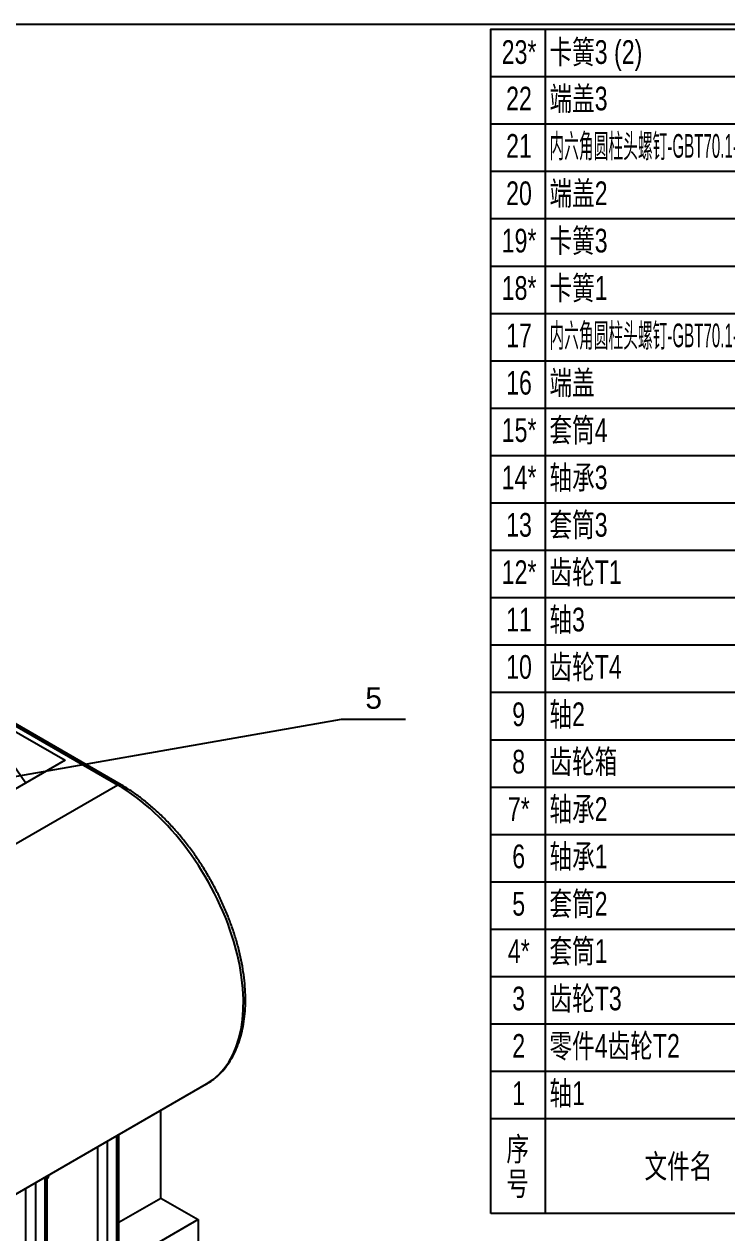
# Model space of a CAD drawing. Header units: millimetres. Extents: x 0 to 415, y 0 to 292.
# Drawn here: x 207.5 to 311.3, y 113.4 to 292 of the extents above; entities that cross this region are included whole.
import ezdxf
from ezdxf.enums import TextEntityAlignment as Align

# ---------------------------------------------------------------- set-up
doc = ezdxf.new("R2010")
doc.units = ezdxf.units.MM
for name, color, linetype in [('Default', 7, 'Continuous'), ('图框', 7, 'Continuous'), ('齿轮箱', 7, 'Continuous')]:
    doc.layers.add(name, color=color, linetype=linetype)
doc.styles.add('SEACAD_Arial', font='arial.ttf')

# ---------------------------------------------------------------- blocks, each defined once
blk = doc.blocks.new('SEANNOT_GROUP2')
at = {"layer": 'Default', "linetype": 'Continuous'}
blk.add_hatch(color=7, dxfattribs=at).paths.add_polyline_path([(193.94, 179.18), (190.91, 178.11), (194.13, 178.14)])
at = {"layer": 'Default', "color": 7, "linetype": 'Continuous'}
for points in [[(254.29, 189.24), (190.91, 178.11)], [(263.81, 189.24), (254.29, 189.24)]]:
    blk.add_lwpolyline(points, dxfattribs=at)
at = {"layer": 'Default', "color": 7, "linetype": 'Continuous', "style": 'SEACAD_Arial'}
blk.add_text('5', height=3.17, dxfattribs=at).set_placement((257.87, 194), align=Align.TOP_LEFT)
blk = doc.blocks.new('SE')
at = {"color": 7, "linetype": 'Continuous'}
for p, q in [((284.43, 291.26), (284.43, 284.26)), ((276.43, 284.26), (412.43, 284.26)), ((284.43, 284.26), (284.43, 277.26)), ((276.43, 277.26), (412.43, 277.26)), ((284.43, 277.26), (284.43, 270.26)), ((276.43, 270.26), (412.43, 270.26)), ((284.43, 270.26), (284.43, 263.26)), ((276.43, 263.26), (412.43, 263.26)), ((284.43, 263.26), (284.43, 256.26)), ((276.43, 256.26), (412.43, 256.26)), ((284.43, 256.26), (284.43, 249.26)), ((276.43, 249.26), (412.43, 249.26)), ((284.43, 249.26), (284.43, 242.26)), ((276.43, 242.26), (412.43, 242.26)), ((284.43, 242.26), (284.43, 235.26)), ((276.43, 235.26), (412.43, 235.26)), ((284.43, 235.26), (284.43, 228.26)), ((276.43, 228.26), (412.43, 228.26)), ((284.43, 228.26), (284.43, 221.26)), ((276.43, 221.26), (412.43, 221.26)), ((284.43, 221.26), (284.43, 214.26)), ((276.43, 214.26), (412.43, 214.26)), ((284.43, 214.26), (284.43, 207.26)), ((276.43, 207.26), (412.43, 207.26)), ((284.43, 207.26), (284.43, 200.26)), ((276.43, 200.26), (412.43, 200.26)), ((284.43, 200.26), (284.43, 193.26)), ((276.43, 193.26), (412.43, 193.26)), ((284.43, 193.26), (284.43, 186.26)), ((276.43, 186.26), (412.43, 186.26)), ((284.43, 186.26), (284.43, 179.26)), ((276.43, 179.26), (412.43, 179.26)), ((284.43, 179.26), (284.43, 172.26)), ((276.43, 172.26), (412.43, 172.26)), ((284.43, 172.26), (284.43, 165.26)), ((276.43, 165.26), (412.43, 165.26)), ((284.43, 165.26), (284.43, 158.26)), ((276.43, 158.26), (412.43, 158.26)), ((284.43, 158.26), (284.43, 151.26)), ((276.43, 151.26), (412.43, 151.26)), ((284.43, 151.26), (284.43, 144.26)), ((276.43, 144.26), (412.43, 144.26)), ((284.43, 144.26), (284.43, 137.26)), ((276.43, 137.26), (412.43, 137.26)), ((284.43, 137.26), (284.43, 130.26)), ((276.43, 130.26), (412.43, 130.26)), ((284.43, 130.26), (284.43, 123.26)), ((284.43, 123.26), (284.43, 116.26))]:
    blk.add_line(p, q, dxfattribs=at)
blk.add_lwpolyline([(276.43, 116.26), (276.43, 291.26), (412.43, 291.26), (412.43, 116.26), (276.43, 116.26)], dxfattribs=at)
at = {"color": 7, "linetype": 'Continuous', "style": 'SEACAD_Arial'}
for s, width, p in [('23*', 0.7, (278.01, 289.63)), ('卡簧3 (2)', 0.7, (285.06, 289.63)), ('22', 0.7, (278.66, 282.76)), ('端盖3', 0.7, (285.06, 282.76)), ('21', 0.7, (278.66, 275.76)), ('内六角圆柱头螺钉-GBT70.1-2008_M3X12', 0.456, (285.06, 275.76)), ('20', 0.7, (278.66, 268.76)), ('端盖2', 0.7, (285.06, 268.76)), ('19*', 0.7, (278.01, 261.76)), ('卡簧3', 0.7, (285.06, 261.76)), ('18*', 0.7, (278.01, 254.76)), ('卡簧1', 0.7, (285.06, 254.76)), ('内六角圆柱头螺钉-GBT70.1-2008_M5X16', 0.456, (285.06, 247.76)), ('17', 0.7, (278.66, 247.76)), ('端盖', 0.7, (285.06, 240.76)), ('16', 0.7, (278.66, 240.76)), ('套筒4', 0.7, (285.06, 233.76)), ('15*', 0.7, (278.01, 233.76)), ('轴承3', 0.7, (285.06, 226.76)), ('14*', 0.7, (278.01, 226.76)), ('13', 0.7, (278.66, 219.76)), ('套筒3', 0.7, (285.06, 219.76)), ('12*', 0.7, (278.01, 212.76)), ('齿轮T1', 0.7, (285.06, 212.76)), ('11', 0.7, (278.66, 205.76)), ('轴3', 0.7, (285.06, 205.76)), ('10', 0.7, (278.66, 198.76)), ('齿轮T4', 0.7, (285.06, 198.76)), ('9', 0.7, (279.57, 191.76)), ('轴2', 0.7, (285.06, 191.76)), ('8', 0.7, (279.57, 184.76)), ('齿轮箱', 0.7, (285.06, 184.76)), ('7*', 0.7, (278.92, 177.76)), ('轴承2', 0.7, (285.06, 177.76)), ('6', 0.7, (279.57, 170.76)), ('轴承1', 0.7, (285.06, 170.76)), ('5', 0.7, (279.57, 163.76)), ('套筒2', 0.7, (285.06, 163.76)), ('套筒1', 0.7, (285.06, 156.76)), ('4*', 0.7, (278.92, 156.76)), ('齿轮T3', 0.7, (285.06, 149.76)), ('3', 0.7, (279.57, 149.76)), ('零件4齿轮T2', 0.7, (285.06, 142.76)), ('2', 0.7, (279.57, 142.76)), ('1', 0.7, (279.57, 135.76)), ('轴1', 0.7, (285.06, 135.76)), ('序', 0.7, (278.7, 127.52)), ('文件名', 0.7, (299.1, 124.96)), ('号', 0.7, (278.7, 122.4))]:
    blk.add_text(s, height=3.5, dxfattribs=dict(at, width=width)).set_placement(p, align=Align.TOP_LEFT)
blk = doc.blocks.new('SE1')
at = {"layer": '齿轮箱', "color": 7, "linetype": 'Continuous'}
for p, q in [((189.73, 196.97), (213.54, 183.23)), ((221.31, 179.56), (190.44, 197.38)), ((221.81, 179.61), (191.08, 197.35)), ((213.54, 183.23), (159.8, 152.2)), ((221.31, 179.56), (166.16, 147.71)), ((179.28, 103.55), (234.44, 135.39)), ((227.68, 118.52), (227.68, 131.49)), ((219.77, 126.92), (219.77, 107.57)), ((221.19, 108.39), (221.19, 127.74)), ((221.48, 108.8), (221.48, 127.91)), ((218.36, 107.57), (218.36, 126.11)), ((210.58, 102.27), (210.58, 121.62)), ((210.87, 102.68), (210.87, 121.78)), ((207.75, 101.45), (207.75, 119.98)), ((209.17, 120.8), (209.17, 101.45)), ((221.48, 114.95), (227.68, 118.52)), ((227.68, 118.52), (233.21, 115.33)), ((233.21, 115.33), (221.19, 108.39)), ((233.21, 115.33), (233.21, 111.25))]:
    blk.add_line(p, q, dxfattribs=at)
for centre, major_axis, start_param, end_param in [((196.74, 171.49), (11.88, -20.57), 1.645298, 3.141593), ((221.31, 178.74), (-0.5, -0.866), 3.141401, 3.926991), ((221.31, 158.12), (-13.13, 22.73), 3.141593, 5.497787), ((195.16, 139.75), (-12.5, 21.65), 3.451663, 3.49926)]:
    blk.add_ellipse(centre, major_axis=major_axis, ratio=0.57735, start_param=start_param, end_param=end_param, dxfattribs=at)
blk.add_open_spline([(234.25, 135.3), (234.54, 135.46), (235.11, 135.78), (235.99, 136.48), (236.83, 137.31), (237.59, 138.27), (238.26, 139.34), (238.84, 140.51), (239.31, 141.78), (239.69, 143.15), (239.96, 144.6), (240.13, 146.12), (240.19, 147.72), (240.14, 149.36), (239.99, 151.06), (239.73, 152.8), (239.37, 154.56), (238.91, 156.34), (238.35, 158.13), (237.7, 159.92), (236.96, 161.7), (236.13, 163.46), (235.23, 165.2), (234.24, 166.89), (233.19, 168.53), (232.07, 170.12), (230.89, 171.64), (229.66, 173.08), (228.38, 174.45), (227.06, 175.72), (225.7, 176.9), (224.33, 177.97), (223.01, 178.89), (222.22, 179.36), (221.81, 179.61)], degree=3, knots=[0, 0, 0, 0, 0.024233, 0.054942, 0.085682, 0.116547, 0.147602, 0.178873, 0.210352, 0.242005, 0.273786, 0.305649, 0.337558, 0.369484, 0.401403, 0.433307, 0.465192, 0.497056, 0.528902, 0.56073, 0.592544, 0.624349, 0.656147, 0.687943, 0.719741, 0.751543, 0.783354, 0.815177, 0.847017, 0.878878, 0.910762, 0.942673, 0.974611, 1, 1, 1, 1], dxfattribs=at)

msp = doc.modelspace()

# ---------------------------------------------------------------- linework, layer by layer
at = {"layer": '图框', "color": 7, "linetype": 'Continuous'}
msp.add_line((25, 292), (415, 292), dxfattribs=at)

# ---------------------------------------------------------------- block references
msp.add_blockref('SE', (0, 0))
at = {"layer": 'Default'}
for name in ['SE1', 'SEANNOT_GROUP2']:
    msp.add_blockref(name, (0, 0), dxfattribs=at)

doc.saveas('drawing.dxf')
